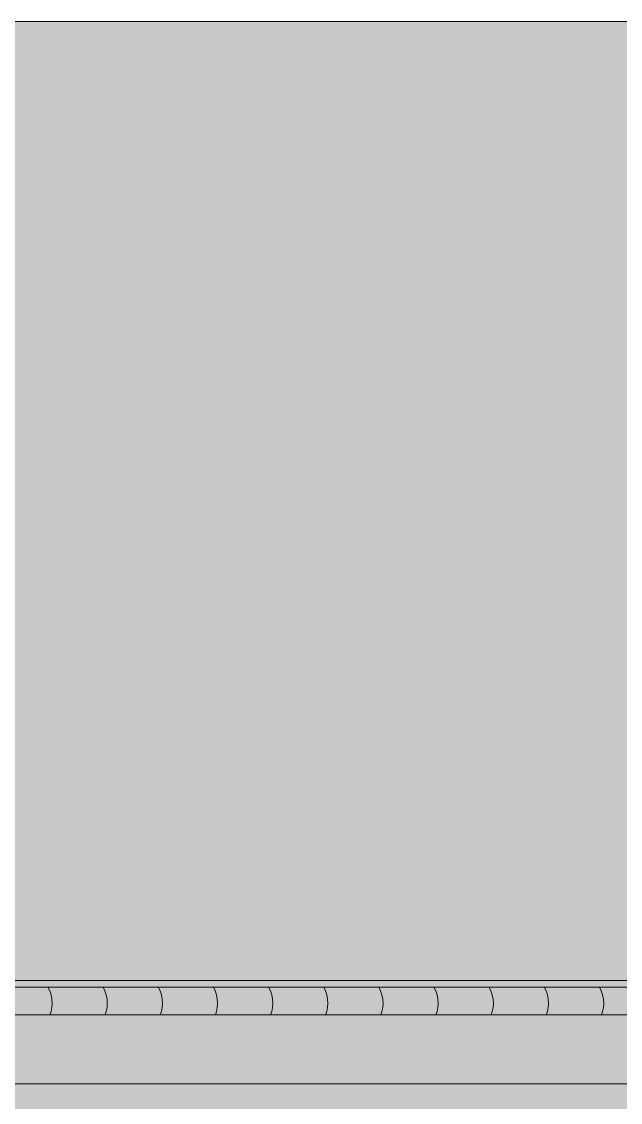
# Model space of a CAD drawing. Header units: millimetres. Extents: x 365175 to 2667127, y -330297 to -162108.
# Drawn here: x 1856798 to 1858970, y -319928 to -316011 of the extents above; entities that cross this region are included whole.
import ezdxf

# ---------------------------------------------------------------- set-up
doc = ezdxf.new("R2010")
doc.units = ezdxf.units.MM
doc.header["$MEASUREMENT"] = 0
doc.linetypes.add('Wipeout_Contour', pattern=[1000, 0, -1000])
doc.layers.add('Sols_ Dalles', color=7, linetype='Continuous')
pattern_1 = [(0, (1445436.05, -319510.98), (0, 86.60254), [0, -50]), (0, (1445461.05, -319467.68), (0, 86.60254), [0, -50])]

# ---------------------------------------------------------------- blocks, each defined once
blk = doc.blocks.new('Élément de coupe_498_6', base_point=(1445436.1, -319511))
at = {"color": 254, "linetype": 'Wipeout_Contour', "lineweight": 0, "ltscale": 7587371.777575616}
blk.add_wipeout([(1805984, -319861), (1933356.4, -319861), (1933356.4, -319611), (1805984, -319611)], dxfattribs=at)
at = {"linetype": 'Continuous', "lineweight": 5, "true_color": 0x00e7c4}
h = blk.add_hatch(dxfattribs=at)
h.set_pattern_fill('Plâtre_0006', color=120, style=0, pattern_type=2)
h.set_pattern_definition(pattern_1)
h.paths.add_polyline_path([(1805984, -319861), (1933356.4, -319861), (1933356.4, -319611), (1805984, -319611)])
at = {"color": 7, "linetype": 'Continuous', "lineweight": 5}
for p, q in [((1933356.4, -319611), (1805984, -319611)), ((1933356.4, -319861), (1805984, -319861))]:
    blk.add_line(p, q, dxfattribs=at)
blk = doc.blocks.new('Élément de coupe_731_6', base_point=(1445436.1, -319511))
at = {"linetype": 'Continuous', "lineweight": 0, "true_color": 0x000000}
blk.add_hatch(color=18, dxfattribs=at).paths.add_polyline_path([(1854706.7, -316011), (1854706.7, -319486), (1855139.6, -319486), (1855139.6, -316911), (1856079.6, -316911), (1856079.6, -319486), (1859691.7, -319486), (1859691.7, -316011)])
at = {"color": 7, "linetype": 'Continuous', "lineweight": 5}
blk.add_line((1859691.7, -316011), (1854706.7, -316011), dxfattribs=at)
blk = doc.blocks.new('*X947', base_point=(1445436.1, -319511))
at = {"layer": 'Sols_ Dalles', "color": 7, "linetype": 'Continuous', "lineweight": 5}
for p, q in [((1856900.6, -319524.3), (1856894, -319511)), ((1856900.6, -319524.3), (1856894, -319511)), ((1856905.4, -319538.6), (1856900.6, -319524.3)), ((1856905.4, -319538.6), (1856900.6, -319524.3)), ((1856908.4, -319553.4), (1856905.4, -319538.6)), ((1856908.4, -319553.4), (1856905.4, -319538.6)), ((1857100.6, -319524.3), (1857094, -319511)), ((1857100.6, -319524.3), (1857094, -319511)), ((1857105.4, -319538.6), (1857100.6, -319524.3)), ((1857105.4, -319538.6), (1857100.6, -319524.3)), ((1857108.4, -319553.4), (1857105.4, -319538.6)), ((1857108.4, -319553.4), (1857105.4, -319538.6)), ((1857300.6, -319524.3), (1857294, -319511)), ((1857300.6, -319524.3), (1857294, -319511)), ((1857305.4, -319538.6), (1857300.6, -319524.3)), ((1857305.4, -319538.6), (1857300.6, -319524.3)), ((1857308.4, -319553.4), (1857305.4, -319538.6)), ((1857308.4, -319553.4), (1857305.4, -319538.6)), ((1857500.5, -319524.3), (1857494, -319511)), ((1857500.5, -319524.3), (1857494, -319511)), ((1857505.4, -319538.6), (1857500.5, -319524.3)), ((1857505.4, -319538.6), (1857500.5, -319524.3)), ((1857508.3, -319553.4), (1857505.4, -319538.6)), ((1857508.3, -319553.4), (1857505.4, -319538.6)), ((1857700.5, -319524.3), (1857694, -319511)), ((1857700.5, -319524.3), (1857694, -319511)), ((1857705.4, -319538.6), (1857700.5, -319524.3)), ((1857705.4, -319538.6), (1857700.5, -319524.3)), ((1857708.3, -319553.4), (1857705.4, -319538.6)), ((1857708.3, -319553.4), (1857705.4, -319538.6)), ((1857900.5, -319524.3), (1857894, -319511)), ((1857900.5, -319524.3), (1857894, -319511)), ((1857905.4, -319538.6), (1857900.5, -319524.3)), ((1857905.4, -319538.6), (1857900.5, -319524.3)), ((1857908.3, -319553.4), (1857905.4, -319538.6)), ((1857908.3, -319553.4), (1857905.4, -319538.6)), ((1858100.5, -319524.3), (1858094, -319511)), ((1858100.5, -319524.3), (1858094, -319511)), ((1858105.4, -319538.6), (1858100.5, -319524.3)), ((1858105.4, -319538.6), (1858100.5, -319524.3)), ((1858108.3, -319553.4), (1858105.4, -319538.6)), ((1858108.3, -319553.4), (1858105.4, -319538.6)), ((1858300.5, -319524.3), (1858293.9, -319511)), ((1858300.5, -319524.3), (1858293.9, -319511)), ((1858305.4, -319538.6), (1858300.5, -319524.3)), ((1858305.4, -319538.6), (1858300.5, -319524.3)), ((1858308.3, -319553.4), (1858305.4, -319538.6)), ((1858308.3, -319553.4), (1858305.4, -319538.6)), ((1858500.5, -319524.3), (1858493.9, -319511)), ((1858500.5, -319524.3), (1858493.9, -319511)), ((1858505.4, -319538.6), (1858500.5, -319524.3)), ((1858505.4, -319538.6), (1858500.5, -319524.3)), ((1858508.3, -319553.4), (1858505.4, -319538.6)), ((1858508.3, -319553.4), (1858505.4, -319538.6)), ((1858700.5, -319524.3), (1858693.9, -319511)), ((1858700.5, -319524.3), (1858693.9, -319511)), ((1858705.4, -319538.6), (1858700.5, -319524.3)), ((1858705.4, -319538.6), (1858700.5, -319524.3)), ((1858708.3, -319553.4), (1858705.4, -319538.6)), ((1858708.3, -319553.4), (1858705.4, -319538.6)), ((1858900.5, -319524.3), (1858893.9, -319511)), ((1858900.5, -319524.3), (1858893.9, -319511)), ((1858905.4, -319538.6), (1858900.5, -319524.3)), ((1858905.4, -319538.6), (1858900.5, -319524.3)), ((1858908.3, -319553.4), (1858905.4, -319538.6)), ((1858908.3, -319553.4), (1858905.4, -319538.6)), ((1856905.4, -319598.4), (1856908.4, -319583.6)), ((1856905.4, -319598.4), (1856908.4, -319583.6)), ((1856909.3, -319568.5), (1856908.4, -319553.4)), ((1856909.3, -319568.5), (1856908.4, -319553.4)), ((1856908.4, -319583.6), (1856909.3, -319568.5)), ((1856908.4, -319583.6), (1856909.3, -319568.5)), ((1857105.4, -319598.4), (1857108.4, -319583.6)), ((1857105.4, -319598.4), (1857108.4, -319583.6)), ((1857109.3, -319568.5), (1857108.4, -319553.4)), ((1857109.3, -319568.5), (1857108.4, -319553.4)), ((1857108.4, -319583.6), (1857109.3, -319568.5)), ((1857108.4, -319583.6), (1857109.3, -319568.5)), ((1857305.4, -319598.4), (1857308.4, -319583.6)), ((1857305.4, -319598.4), (1857308.4, -319583.6)), ((1857309.3, -319568.5), (1857308.4, -319553.4)), ((1857309.3, -319568.5), (1857308.4, -319553.4)), ((1857308.4, -319583.6), (1857309.3, -319568.5)), ((1857308.4, -319583.6), (1857309.3, -319568.5)), ((1857505.4, -319598.4), (1857508.3, -319583.6)), ((1857505.4, -319598.4), (1857508.3, -319583.6)), ((1857509.3, -319568.5), (1857508.3, -319553.4)), ((1857509.3, -319568.5), (1857508.3, -319553.4)), ((1857508.3, -319583.6), (1857509.3, -319568.5)), ((1857508.3, -319583.6), (1857509.3, -319568.5)), ((1857705.4, -319598.4), (1857708.3, -319583.6)), ((1857705.4, -319598.4), (1857708.3, -319583.6)), ((1857709.3, -319568.5), (1857708.3, -319553.4)), ((1857709.3, -319568.5), (1857708.3, -319553.4)), ((1857708.3, -319583.6), (1857709.3, -319568.5)), ((1857708.3, -319583.6), (1857709.3, -319568.5)), ((1857905.4, -319598.4), (1857908.3, -319583.6)), ((1857905.4, -319598.4), (1857908.3, -319583.6)), ((1857909.3, -319568.5), (1857908.3, -319553.4)), ((1857909.3, -319568.5), (1857908.3, -319553.4)), ((1857908.3, -319583.6), (1857909.3, -319568.5)), ((1857908.3, -319583.6), (1857909.3, -319568.5)), ((1858105.4, -319598.4), (1858108.3, -319583.6)), ((1858105.4, -319598.4), (1858108.3, -319583.6)), ((1858109.3, -319568.5), (1858108.3, -319553.4)), ((1858109.3, -319568.5), (1858108.3, -319553.4)), ((1858108.3, -319583.6), (1858109.3, -319568.5)), ((1858108.3, -319583.6), (1858109.3, -319568.5)), ((1858305.4, -319598.4), (1858308.3, -319583.6)), ((1858305.4, -319598.4), (1858308.3, -319583.6)), ((1858309.3, -319568.5), (1858308.3, -319553.4)), ((1858309.3, -319568.5), (1858308.3, -319553.4)), ((1858308.3, -319583.6), (1858309.3, -319568.5)), ((1858308.3, -319583.6), (1858309.3, -319568.5)), ((1858505.4, -319598.4), (1858508.3, -319583.6)), ((1858505.4, -319598.4), (1858508.3, -319583.6)), ((1858509.3, -319568.5), (1858508.3, -319553.4)), ((1858509.3, -319568.5), (1858508.3, -319553.4)), ((1858508.3, -319583.6), (1858509.3, -319568.5)), ((1858508.3, -319583.6), (1858509.3, -319568.5)), ((1858705.4, -319598.4), (1858708.3, -319583.6)), ((1858705.4, -319598.4), (1858708.3, -319583.6)), ((1858709.3, -319568.5), (1858708.3, -319553.4)), ((1858709.3, -319568.5), (1858708.3, -319553.4)), ((1858708.3, -319583.6), (1858709.3, -319568.5)), ((1858708.3, -319583.6), (1858709.3, -319568.5)), ((1858905.4, -319598.4), (1858908.3, -319583.6)), ((1858905.4, -319598.4), (1858908.3, -319583.6)), ((1858909.3, -319568.5), (1858908.3, -319553.4)), ((1858909.3, -319568.5), (1858908.3, -319553.4)), ((1858908.3, -319583.6), (1858909.3, -319568.5)), ((1858908.3, -319583.6), (1858909.3, -319568.5)), ((1856901.1, -319611), (1856905.4, -319598.4)), ((1856901.1, -319611), (1856905.4, -319598.4)), ((1857101.1, -319611), (1857105.4, -319598.4)), ((1857101.1, -319611), (1857105.4, -319598.4)), ((1857301.1, -319611), (1857305.4, -319598.4)), ((1857301.1, -319611), (1857305.4, -319598.4)), ((1857501.1, -319611), (1857505.4, -319598.4)), ((1857501.1, -319611), (1857505.4, -319598.4)), ((1857701.1, -319611), (1857705.4, -319598.4)), ((1857701.1, -319611), (1857705.4, -319598.4)), ((1857901.1, -319611), (1857905.4, -319598.4)), ((1857901.1, -319611), (1857905.4, -319598.4)), ((1858101.1, -319611), (1858105.4, -319598.4)), ((1858101.1, -319611), (1858105.4, -319598.4)), ((1858301.1, -319611), (1858305.4, -319598.4)), ((1858301.1, -319611), (1858305.4, -319598.4)), ((1858501.1, -319611), (1858505.4, -319598.4)), ((1858501.1, -319611), (1858505.4, -319598.4)), ((1858701.1, -319611), (1858705.4, -319598.4)), ((1858701.1, -319611), (1858705.4, -319598.4)), ((1858901.1, -319611), (1858905.4, -319598.4)), ((1858901.1, -319611), (1858905.4, -319598.4))]:
    blk.add_line(p, q, dxfattribs=at)
blk = doc.blocks.new('Élément de coupe_747_6', base_point=(1445436.1, -319511))
at = {"layer": 'Sols_ Dalles', "linetype": 'Continuous', "lineweight": 0, "true_color": 0x000000}
blk.add_hatch(color=18, dxfattribs=at).paths.add_polyline_path([(1839463.3, -319511), (1839463.3, -319611), (1859013.5, -319611), (1859013.5, -319511)])
at = {"layer": 'Sols_ Dalles', "color": 250, "linetype": 'Continuous', "lineweight": 5, "true_color": 0x1f1f1f}
blk.add_line((1839463.3, -319511), (1859013.5, -319511), dxfattribs=at)
at = {"layer": 'Sols_ Dalles', "lineweight": 0}
blk.add_blockref('*X947', (1445436.1, -319511), dxfattribs=at)
blk = doc.blocks.new('Élément de coupe_748_6', base_point=(1445436.1, -319511))
at = {"linetype": 'Continuous', "lineweight": 0, "true_color": 0x000000}
blk.add_hatch(color=18, dxfattribs=at).paths.add_polyline_path([(1839530.3, -319486), (1839530.3, -319511), (1859717.6, -319511), (1859717.6, -319486)])
at = {"color": 7, "linetype": 'Continuous', "lineweight": 5}
blk.add_line((1839530.3, -319486), (1859717.6, -319486), dxfattribs=at)

msp = doc.modelspace()

# ---------------------------------------------------------------- block references
at = {"lineweight": 0}
for name in ['Élément de coupe_731_6', 'Élément de coupe_748_6']:
    msp.add_blockref(name, (1445436.05, -319510.981), dxfattribs=at)

# ---------------------------------------------------------------- wipeouts: each hides what was drawn before it
at = {"color": 254, "linetype": 'Wipeout_Contour', "lineweight": 0, "ltscale": 7609605.31800538}
msp.add_wipeout([(1824949.475, -319860.981), (1925692.058, -319860.981), (1925692.058, -319610.981), (1824949.475, -319610.981)], dxfattribs=at)

# ---------------------------------------------------------------- next in the draw order: hatches: boundary and pattern name
at = {"linetype": 'Continuous', "lineweight": 5, "true_color": 0x00e7c4}
h = msp.add_hatch(dxfattribs=at)
h.set_pattern_fill('Plâtre_0006', color=120, style=0, pattern_type=2)
h.set_pattern_definition(pattern_1)
h.paths.add_polyline_path([(1824949.475, -319860.981), (1925692.058, -319860.981), (1925692.058, -319610.981), (1824949.475, -319610.981)])

# ---------------------------------------------------------------- next in the draw order: block references
at = {"lineweight": 0}
msp.add_blockref('Élément de coupe_498_6', (1445436.05, -319510.981), dxfattribs=at)

# ---------------------------------------------------------------- next in the draw order: hatches: boundary and pattern name
at = {"linetype": 'Continuous', "lineweight": 5}
for color, points in [(255, [(1804994.38, -319610.981), (1934827.773, -319610.981), (1934827.773, -322710.981), (1804994.38, -322710.981)]), (7, [(1804994.38, -319610.981), (1933356.391, -319610.981), (1933356.391, -319810.981), (1804994.38, -319810.981)])]:
    msp.add_hatch(color=color, dxfattribs=at).paths.add_polyline_path(points)

# ---------------------------------------------------------------- next in the draw order: linework, layer by layer
at = {"color": 7, "linetype": 'Continuous', "lineweight": 5}
for p, q in [((1925692.058, -319610.981), (1824949.475, -319610.981)), ((1925692.058, -319860.981), (1824949.475, -319860.981))]:
    msp.add_line(p, q, dxfattribs=at)

# ---------------------------------------------------------------- next in the draw order: block references
at = {"layer": 'Sols_ Dalles', "lineweight": 0}
msp.add_blockref('Élément de coupe_747_6', (1445436.05, -319510.981), dxfattribs=at)

doc.saveas('drawing.dxf')
